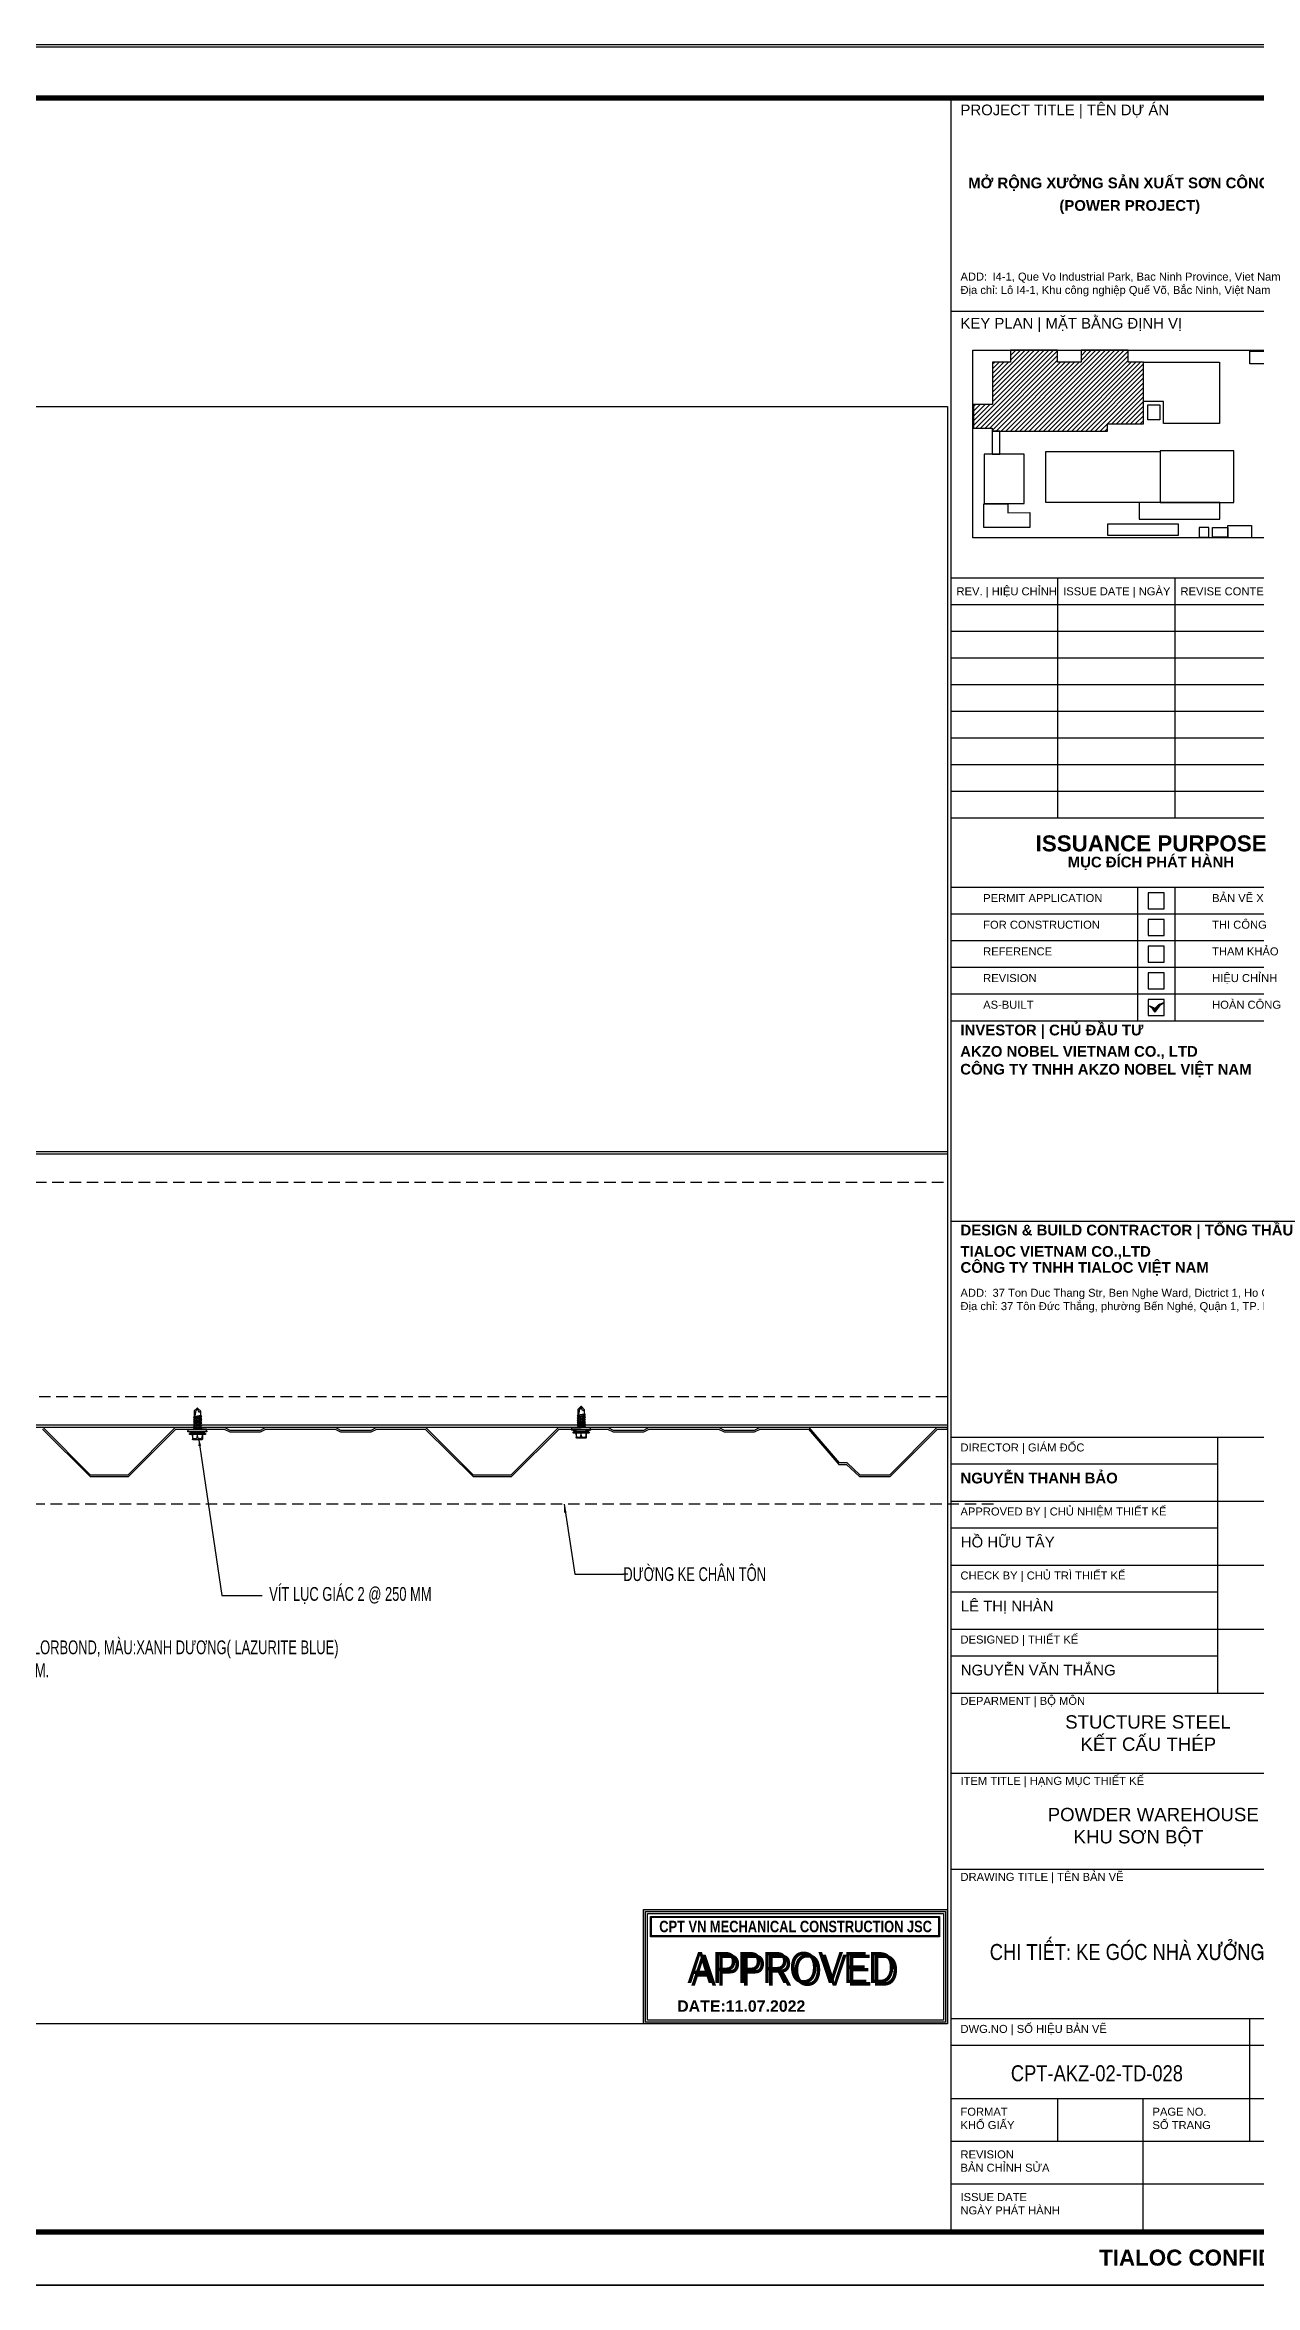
# Model space of a CAD drawing. Header units: inches. Extents: x 340055 to 349452, y -34649 to -30845.
# Drawn here: x 347326.9 to 347590.1, y -33306 to -32819 of the extents above; entities that cross this region are included whole.
import ezdxf
from ezdxf.enums import TextEntityAlignment as Align

# ---------------------------------------------------------------- set-up
doc = ezdxf.new("R2010")
doc.units = ezdxf.units.IN
doc.header["$MEASUREMENT"] = 0
doc.linetypes.add('HIDDEN', pattern=[0.375, 0.25, -0.125])
for name, color, linetype in [('0 @ 1', 7, 'Continuous'), ('1', 1, 'Continuous'), ('3', 3, 'Continuous'), ('9', 9, 'Continuous'), ('DIM', 8, 'Continuous'), ('NET IN', 3, 'Continuous'), ('STRUCTURE', 1, 'Continuous')]:
    doc.layers.add(name, color=color, linetype=linetype)
doc.layers.add('Cover text', color=7, linetype='Continuous', true_color=0x52370f)
for name, color, linetype, lineweight in [('TEXT @ 1', 7, 'Continuous', 20), ('TL-TIILE BLOCK A2$0$TL-TITLE BLOCK - TEXT @ 1', 7, 'Continuous', 25), ('TL-TIILE BLOCK A2$0$TL-TITLE BLOCK 1', 7, 'Continuous', 50), ('TL-TIILE BLOCK A2$0$TL-TITLE BLOCK 2', 7, 'Continuous', 25), ('TL-TITLE BLOCK - TEXT', 7, 'Continuous', 25)]:
    doc.layers.add(name, color=color, linetype=linetype, lineweight=lineweight)
doc.styles.add('2501', font='', dxfattribs={"height": 250})
doc.styles.add('HX3', font='')
doc.styles.add('ST1H', font='vnshxh.shx', dxfattribs={"width": 0.7})
doc.styles.add('TIEU DE', font='', dxfattribs={"width": 0.8})
doc.styles.add('TL-TIILE BLOCK A2$0$MEP-TEXT T.BLOCK 1', font='arial.ttf', dxfattribs={"height": 1.5})
doc.styles.add('TL-TIILE BLOCK A2$0$MEP-TEXT T.BLOCK 2', font='arial.ttf')
doc.styles.add('TL-TIILE BLOCK A2$0$MEP-TEXT T.BLOCK 3', font='arial.ttf', dxfattribs={"height": 3})
doc.styles.get('2501').set_extended_font_data('.VnArialH', bold=True)
doc.styles.get('HX3').set_extended_font_data('.VnBlackH')
doc.styles.get('TIEU DE').set_extended_font_data('.VnArial NarrowH')
doc.dimstyles.new('3', dxfattribs={"dimtxt": 3.5, "dimasz": 1.8, "dimexe": 1, "dimexo": 0, "dimgap": 1, "dimtad": 1, "dimdec": 0, "dimlfac": 3, "dimzin": 0, "dimdsep": 46, "dimtxsty": 'ST1H', "dimblk": 'OBLIQUE', "dimcen": 1, "dimdle": 1, "dimclrd": 8, "dimclre": 8, "dimclrt": 3, "dimadec": 0, "dimazin": 0, "dimtfac": 1, "dimtdec": 0, "dimtix": 1, "dimtofl": 0, "dimtmove": 1, "dimatfit": 3, "dimfxl": 0, "dimtolj": 1, "dimtzin": 0, "dimlwd": -1, "dimlwe": -1, "dimarcsym": 0})

# ---------------------------------------------------------------- blocks, each defined once
blk = doc.blocks.new('_Oblique')
at = {"color": 0, "linetype": 'ByBlock', "lineweight": -2}
blk.add_line((-0.5, -0.5), (0.5, 0.5), dxfattribs=at)
blk = doc.blocks.new('Short_Self_drilling')
at = {"layer": 'STRUCTURE', "color": 1, "linetype": 'Continuous'}
for p, q in [((6.427627954479767, 1.738392833212921), (-6.429513005297069, 1.731407889110349)), ((5.140815966860309, 3.758576308190055), (-5.14489680096085, 3.752988352908037)), ((-2.573002946065441, 2.897242611076892), (-5.14443113802034, 2.895845622256533)), ((-3.430611339657064, 3.753919678788276), (-3.432241159947287, 6.753919236069512)), ((2.996096488470096, 7.185983073446356), (-3.003902626091595, 7.182723432865324)), ((2.569853437845137, 2.900036588717998), (-2.573002946065441, 2.897242611076892)), ((-2.139722270753346, 2.804301490893651), (-2.139772891068527, 2.897477973489782)), ((6.254783779336451, 0.0033980583401509), (0, 0)), ((2.153436330773339, 2.803610794889015), (2.153384068114194, 2.899810331941417)), ((2.155231403857344, -0.5005684986439779), (2.15495177851361, 0.0141360434123012)), ((5.141281629800816, 2.901433577538357), (2.569853437845137, 2.900036588717998)), ((3.426530505556522, 3.757644982309622), (3.424900685266298, 6.757644539590662)), ((2.991563898096242, -1.173873452849355), (-2.701271820829788, -0.2300478911484528)), ((2.992392778130254, -2.699587513408329), (-2.700442940795775, -1.755761951707427)), ((2.993221658163487, -4.225301573973735), (-2.699614060763321, -3.281476012272638)), ((2.994050538196721, -5.751015634532515), (-2.698785180729308, -4.807190072831807)), ((2.994879418229954, -7.276729695091684), (-2.697956300695295, -6.332904133390587)), ((-1.907191146453572, -7.989583161942521), (-2.697127420662841, -7.858618193949756)), ((-2.136158421138263, -12.33087536617618), (-2.138249313164383, -8.482184079380202)), ((-2.137447682919757, -1.38251746946623), (-2.137727308262713, -0.8678129274101462)), ((-2.136618802886524, -2.908231530031636), (-2.136898428229479, -2.393526987975357)), ((-2.135789922853291, -4.433945590590611), (-2.136069548196246, -3.919241048534526)), ((-2.134961042819278, -5.959659651149584), (-2.135240668163012, -5.444955109093501)), ((-2.134132162785265, -7.485373711708558), (-2.134411788129, -6.970669169652475)), ((2.995708298264746, -8.802443755650854), (-1.142445727708296, -8.11637169230341)), ((2.149547514491652, -12.31434126327446), (2.147825613319842, -9.144849030159936)), ((2.156060283889798, -2.026282559202952), (2.155780658547623, -1.511578017146868)), ((2.15688916392459, -3.551996619768162), (2.156609538580076, -3.037292077712078)), ((2.157718043957824, -5.077710680327137), (2.157438418614089, -4.563006138271052)), ((2.158546923991057, -6.603424740886306), (2.158267298648102, -6.088720198830222)), ((2.15937580402429, -8.129138801445281), (2.159096178681335, -7.614434259389196))]:
    blk.add_line(p, q, dxfattribs=at)
blk.add_lwpolyline([(6.427860785949242, 1.309821467886779), (6.427627954479767, 1.738392833212921), (2.141332692833592, 2.806627274651808), (-2.144380960424314, 2.804298959951016), (-6.429513005297069, 1.731407889110349), (-6.429280173826034, 1.302836523784402)], close=True, dxfattribs=at)
for points in [[(-6.429280173826034, 1.302836523784402, -0.0888693454293002), (-6.25478377933567, -0.0033980583403458), (0, 0)], [(-0.1341407912236069, 3.755710563915012), (-0.330345590953844, 6.230310601738112, 0.3388783609517814), (-3.136335632067389, 6.228786181678383), (-3.329851547487903, 3.753974418914497)], [(3.295402521552594, 3.757573743949576), (3.099197721822357, 6.232173781772481, 0.3388783609517814), (0.2932076807080323, 6.230649361712753), (0.0996917652875189, 3.755837598948866)], [(2.149547514491652, -12.31434126327446), (0.1736163688643241, -14.2353829229142, -0.3335959825449872), (-0.1674471447708389, -14.24431018685326), (-2.136158421138263, -12.33087536617618)], [(-0.0831780369654942, -14.04042361661777), (-1.03952331320709, -12.24293085970332, -0.1486571711961959), (-1.399506232658105, -11.20425887450743), (-1.950379671918978, -7.716112156382742, -0.8150058696070384), (-1.207708120741569, -7.772025647410178, 0.1508326184272741), (-0.8461097890631208, -8.67637043731208)], [(2.149547514491652, -12.31434126327446), (1.711418715799611, -11.69935902120947, 0.522420288142555), (0.8806162489542787, -11.70855234734862), (-0.1674471447708389, -14.24431018685326)]]:
    blk.add_lwpolyline(points, format="xyb", dxfattribs=at)
for points in [[(2.991563898096242, -1.173873452849355), (2.155780993783212, -1.512195084185675), (-2.14239666522995, -0.8481802353483413), (-2.701271820829788, -0.2300478911484528), (-2.356202546260776, -0.0012800624287723)], [(2.992392778130254, -2.699587513408329), (2.156609873816445, -3.037909144744844), (-2.141567785197496, -2.37389429590751), (-2.700442940795775, -1.755761951707427), (-2.137447682919757, -1.38251746946623), (2.156060283889798, -2.026282559202952), (2.992392778130254, -2.699587513408329)], [(2.993221658163487, -4.225301573973735), (2.157438753850458, -4.56362320531025), (-2.140738905162704, -3.899608356472721), (-2.699614060763321, -3.281476012272638), (-2.136618802886524, -2.908231530031636), (2.15688916392459, -3.551996619768162), (2.993221658163487, -4.225301573973735)], [(2.994050538196721, -5.751015634532515), (2.158267633882912, -6.089337265869223), (-2.13991002512947, -5.425322417031696), (-2.698785180729308, -4.807190072831807), (-2.135789922853291, -4.433945590590611), (2.157718043957824, -5.077710680327137), (2.994050538196721, -5.751015634532515)], [(2.994879418229954, -7.276729695091684), (2.159096513917704, -7.615051326428198), (-2.139081145097017, -6.951036477590864), (-2.697956300695295, -6.332904133390587), (-2.134961042819278, -5.959659651149584), (2.158546923991057, -6.603424740886306), (2.994879418229954, -7.276729695091684)], [(-1.82255174405405, -8.525522331768894), (-2.138252265063004, -8.476750538149838), (-2.697127420662841, -7.858618193949756), (-2.134132162785265, -7.485373711708558), (-1.830993748842177, -7.530826038752299)], [(-1.26446323386803, -7.615771163026237), (2.15937580402429, -8.129138801445281), (2.995708298264746, -8.802443755650854)], [(-1.178973661122914, -0.0006405051596759999), (2.155231403857344, -0.5005684986439779), (2.991563898096242, -1.173873452849355)], [(2.995708298264746, -8.802443755650854), (2.159925393950938, -9.140765386987173), (-0.8461097890631208, -8.67637043731208)]]:
    blk.add_lwpolyline(points, dxfattribs=at)
for centre, radius, start, end in [((-4.990675107008168, 3.324500645651953), 0.4553965811850028, 109.7948656341679, 250.2673889182501), ((-3.00366979462134, 6.754152067539183), 0.4285714285714286, 90.03112727622582, 180.0311272761997), ((2.996329319940351, 6.757411708120407), 0.4285714285714286, 0.0311272761997568, 90.03112727622582), ((5.067819174060787, 3.329965159149001), 0.4347827605151089, 279.7275654188923, 80.33468913347895), ((9.987420900819416, 0.1735689433930604), 3.736514152360963, 162.296318979917, 182.6103064937473)]:
    blk.add_arc(centre, radius, start, end, dxfattribs=at)
blk = doc.blocks.new('DAUKIEMSOAT')
at = {"layer": '1'}
h = blk.add_hatch(color=10, dxfattribs=at)
h.dxf.hatch_style = 1
h.paths.add_polyline_path([(-1009.302346005781, -10752.83447554211), (-1009.302346005781, -10728.78902049125), (-944.1114220330045, -10728.78902049125), (-944.1114220330045, -10752.83447554211)], flags=16)
h.paths.add_polyline_path([(-1009.732283485635, -10753.26441302196), (-1009.732283485635, -10728.35908301139), (-943.6814845531508, -10728.35908301139), (-943.6814845531508, -10753.26441302196)])
h = blk.add_hatch(color=10, dxfattribs=at)
h.dxf.hatch_style = 1
h.paths.add_polyline_path([(-945.6589860661215, -10734.13468601643), (-1008.046240757339, -10734.13468601643), (-1008.046240757339, -10730.0549234466), (-945.6589860661215, -10730.0549234466)], flags=16)
h.paths.add_polyline_path([(-945.3977207090966, -10729.86085546201), (-945.3977207090966, -10734.32875400102), (-1008.240308742158, -10734.32875400102), (-1008.240308742158, -10729.86085546201)])
at = {"layer": '1', "color": 10}
for points in [[(-1009.732283485635, -10753.26441302196), (-1009.732283485635, -10728.35908301139), (-943.6814845531508, -10728.35908301139), (-943.6814845531508, -10753.26441302196)], [(-1009.302346005781, -10752.83447554211), (-1009.302346005781, -10728.78902049125), (-944.1114220330045, -10728.78902049125), (-944.1114220330045, -10752.83447554211)], [(-1008.872408525928, -10752.40453806225), (-1008.872408525928, -10729.2189579711), (-944.5413595128582, -10729.2189579711), (-944.5413595128582, -10752.40453806225)], [(-945.3977207090966, -10729.86085546201), (-945.3977207090966, -10734.32875400102), (-1008.240308742158, -10734.32875400102), (-1008.240308742158, -10729.86085546201)], [(-945.6589860661215, -10734.13468601643), (-1008.046240757339, -10734.13468601643), (-1008.046240757339, -10730.0549234466), (-945.6589860661215, -10730.0549234466)]]:
    blk.add_lwpolyline(points, close=True, dxfattribs=at)
at = {"layer": '1', "color": 10, "style": '2501', "width": 0.8}
blk.add_text('CPT VN MECHANICAL CONSTRUCTION JSC', height=2.5, dxfattribs=at).set_placement((-1006.342192104914, -10733.31617755078))
at = {"layer": '1', "color": 10, "style": 'HX3', "width": 0.9}
blk.add_text('APPROVED', height=6.75, dxfattribs=at).set_placement((-977.6410481890352, -10744.3738182052), align=Align.CENTER)
at = {"layer": '1', "color": 251, "linetype": 'Continuous', "true_color": 0x645e5e, "style": 'HX3', "width": 0.9}
blk.add_text('APPROVED', height=6.75, dxfattribs=at).set_placement((-976.8231337627449, -10744.91860058907), align=Align.CENTER)
at = {"layer": '1', "color": 10, "style": '2501'}
blk.add_attdef('DATE', text='', height=2.475000000000051, dxfattribs=at).set_placement((-1002.447773700955, -10749.36871982921), align=Align.MIDDLE_LEFT)
blk = doc.blocks.new('A$C57dc6cef')
at = {"layer": 'DIM', "color": 1}
blk.add_blockref('DAUKIEMSOAT', (1009.732283485635, 10753.26441302196), dxfattribs=at).add_auto_attribs({'DATE': 'DATE:11.07.2022'})
blk = doc.blocks.new('A$Cc64c765f')
at = {"layer": '9'}
blk.add_blockref('A$C57dc6cef', (-1.74714722065255, 0), dxfattribs=at)
blk = doc.blocks.new('kt kien truc 1')
at = {"layer": 'TL-TIILE BLOCK A2$0$TL-TITLE BLOCK 2'}
h = blk.add_hatch(color=256, dxfattribs=at)
edge = h.paths.add_edge_path(flags=0)
edge.add_arc((549.2139918450921, 238.0123342127508), 2.366782411324562, 97.45215675905098, 148.1980778255848, ccw=False)
edge.add_arc((550.6404515332106, 237.0086335589203), 3.77234239109412, 117.3554627199894, 155.6927561452269)
edge.add_arc((545.3434936211415, 238.0292343677957), 1.933709643236496, 15.97547494096757, 63.33892493670959)
edge.add_arc((546.0383090538016, 238.1769748931256), 1.589796122815128, 42.920130800001516, 83.757719073408, ccw=False)
at = {"layer": 'TL-TITLE BLOCK - TEXT', "ltscale": 5}
h = blk.add_hatch(dxfattribs=at)
h.set_pattern_fill('ANSI31', color=252, scale=5)
h.set_pattern_definition([(45, (0.6056589822655951, 1.008431430836026), (-0.4419417382415922, 0.4419417382415922), [])])
h.paths.add_polyline_path([(545.1177861023643, 360.5188746352139), (542.2223066576844, 360.5188746352139), (542.2223066576844, 362.7441854701592), (533.3820605613091, 362.7441854701592), (533.3820605613091, 360.489272985706), (528.9963997413324, 360.489272985706), (528.9963997413324, 362.7441854701592), (520.1529842012496, 362.7441854701592), (520.1529842012496, 360.489272985706), (516.807868826867, 360.489272985706), (516.807868826867, 352.5540765176358), (513.2383765987797, 352.5560307979113), (513.2383765987797, 348.1560257390624), (516.7033966225081, 348.1560257390624), (516.7033984195259, 347.5972761715466), (538.3249932594535, 347.5972761715466), (538.3249932594535, 348.9171593409388), (545.1177861023643, 348.9171593409388)])
at = {"layer": 'Defpoints', "color": 8}
blk.add_lwpolyline([(0, 0), (594, 0), (594, 420), (0, 420)], close=True, dxfattribs=at)
at = {"layer": 'TL-TIILE BLOCK A2$0$TL-TITLE BLOCK 1', "const_width": 1}
blk.add_lwpolyline([(20, 10), (579, 10), (584, 15), (584, 405), (579, 410), (20, 410), (15, 405), (15, 15)], close=True, dxfattribs=at)
at = {"layer": 'TL-TIILE BLOCK A2$0$TL-TITLE BLOCK 2'}
for p, q in [((509, 410), (509, 10)), ((584, 370), (509, 370)), ((584, 320), (509, 320)), ((584, 320), (509, 320)), ((529, 320), (529, 275)), ((551, 320), (551, 275)), ((584, 315), (509, 315)), ((584, 310), (509, 310)), ((584, 305), (509, 305)), ((584, 300), (509, 300)), ((584, 295), (509, 295)), ((584, 290), (509, 290)), ((584, 285), (509, 285)), ((584, 280), (509, 280)), ((584, 275), (509, 275)), ((584, 262), (509, 262)), ((544, 262), (544, 237)), ((551, 262), (551, 237)), ((584, 257), (509, 257)), ((584, 252), (509, 252)), ((584, 247), (509, 247)), ((584, 242), (509, 242)), ((509, 237), (584, 237)), ((509, 199.5), (584, 199.5)), ((509, 159), (584, 159)), ((559, 159), (559, 111)), ((509, 154), (559, 154)), ((509, 147), (584, 147)), ((509, 142), (559, 142)), ((509, 135), (584, 135)), ((509, 130), (559, 130)), ((509, 123), (584, 123)), ((509, 118), (559, 118)), ((509, 111), (584, 111)), ((509, 96), (584, 96)), ((509, 78), (584, 78)), ((509, 50), (584, 50)), ((565, 50), (565, 26.99999999999955)), ((509, 45), (584, 45)), ((509, 35), (584, 35)), ((529, 35), (529, 27)), ((545, 35), (545, 10)), ((509, 27), (584, 27)), ((509, 19), (584, 19))]:
    blk.add_line(p, q, dxfattribs=at)
for points in [[(549, 261), (546, 261), (546, 258), (549, 258)], [(549, 256), (546, 256), (546, 253), (549, 253)], [(549, 251), (546, 251), (546, 248), (549, 248)], [(549, 246), (546, 246), (546, 243), (549, 243)], [(549, 241), (546, 241), (546, 238), (549, 238)]]:
    blk.add_lwpolyline(points, close=True, dxfattribs=at)
for centre, radius, start, end in [((546.0383090538016, 238.1769748931256), 1.589796122815128, 42.92013079818864, 83.7577190750383), ((545.3434936211415, 238.0292343677957), 1.933709643236496, 15.975474942857, 63.33892493793503), ((550.6404515332106, 237.0086335589203), 3.77234239109412, 117.3554627231242, 155.6927561454837), ((549.2139918450921, 238.0123342127508), 2.366782411324562, 97.45215675719368, 148.1980778286963)]:
    blk.add_arc(centre, radius, start, end, dxfattribs=at)
at = {"layer": 'TL-TITLE BLOCK - TEXT'}
for points in [[(513.0843749086725, 362.7441854701592), (578.8247749086495, 362.7441854701592), (578.8247749086495, 327.5695950043512), (513.0843749086725, 327.5695950043512)], [(565.0197749086492, 362.5901854701592), (576.4597749086479, 362.5901854701592), (576.4597749086479, 360.1701854701591), (565.0197749086492, 360.1701854701591)], [(545.9193340437341, 352.4767265426361), (548.1417643045697, 352.4767265426361), (548.1417643045697, 349.709275947921), (545.9193340437341, 349.709275947921)], [(518.1422005906679, 347.597173416777), (516.7033938057248, 347.597173416777), (516.7033938057248, 343.2695654701594), (518.1422005906679, 343.2695654701594)], [(522.740003228113, 343.2695654701594), (515.200189953488, 343.2695654701594), (515.200189953488, 334.0295654701595), (522.740003228113, 334.0295654701595)], [(526.7742643045694, 343.7691515726769), (548.2183425899239, 343.7691515726769), (548.2183425899239, 334.1771854262329), (526.7742643045694, 334.1771854262329)], [(548.2175679407246, 334.1771854262329), (562.0211425900561, 334.1771854262329), (562.0211425900561, 343.8571738350647), (548.2175679407246, 343.8571738350647)], [(544.2583425900357, 331.0971854701579), (559.3833309549555, 331.0971854701579), (559.3833309549555, 334.1771854701587), (544.2583425900357, 334.1771854701587)], [(538.3955244535391, 330.1801447864741), (551.595524453538, 330.1801447864741), (551.595524453538, 327.9801447864742), (538.3955244535391, 327.9801447864742)], [(557.3258380792267, 329.4927254701596), (555.557225030585, 329.4927254701596), (555.557225030585, 327.7241124215179), (557.3258380792267, 327.7241124215179)], [(558.0677521888811, 329.4927254701596), (560.9277521888798, 329.4927254701596), (560.9277521888798, 327.6858654701596), (558.0677521888811, 327.6858654701596)], [(560.9277521888798, 329.8858654701592), (565.3277521888795, 329.8858654701592), (565.3277521888795, 327.5978654701591), (560.9277521888798, 327.5978654701591)]]:
    blk.add_lwpolyline(points, close=True, dxfattribs=at)
for points in [[(545.1177861023643, 360.5188746352139), (542.2223066576844, 360.5188746352139), (542.2223066576844, 362.7441854701592), (533.3820605613091, 362.7441854701592), (533.3820605613091, 360.489272985706), (528.9963997413324, 360.489272985706), (528.9963997413324, 362.7441854701592), (520.1529842012496, 362.7441854701592), (520.1529842012496, 360.489272985706), (516.807868826867, 360.489272985706), (516.807868826867, 352.5540765176358), (513.2383765987797, 352.5560307979113), (513.2383765987797, 348.1560257390624), (516.7033966225081, 348.1560257390624), (516.7033984195259, 347.5972761715466), (538.3249932594535, 347.5972761715466), (538.3249932594535, 348.9171593409388), (545.1177861023643, 348.9171593409388), (545.1177861023643, 360.5188746352139)], [(545.1177861023643, 360.5188746352139), (559.3417941812022, 360.5188746352139), (559.3417941812022, 349.0275254910659), (548.8609472751341, 349.0275254910659), (548.8609472751341, 353.1412935113785), (545.1177861023643, 353.1412935113785), (545.1177861023643, 360.5188746352139)], [(515.1896699635508, 333.9601523785545), (519.6860387102242, 333.9601523785545), (519.6792643045683, 332.2911254701596), (523.7696699635508, 332.2924454701592), (523.7696699635508, 329.4927254701556), (515.1896699635508, 329.4927254701556), (515.1896699635508, 333.9601523785545), (515.1896699635508, 333.9601523785545)]]:
    blk.add_lwpolyline(points, dxfattribs=at)
at = {"layer": '0 @ 1', "attachment_point": 1}
for s, width, insert, char_height, style in [('\\pt10;{\\fArial|b1|i0|c0|p34;NGUYỄN THANH BẢO}', 32.15705527792124, (510.7862117165751, 152.3061665625944), 2, 'TL-TIILE BLOCK A2$0$MEP-TEXT T.BLOCK 2'), ('\\pt15;{\\fArial|b1|i0|c0|p34;TIALOC CONFIDENTIAL}', 49.38585802008993, (536.7768449198611, 6.667532907898249), 3, 'TL-TIILE BLOCK A2$0$MEP-TEXT T.BLOCK 3')]:
    blk.add_mtext_dynamic_manual_height_columns(s, width=width, gutter_width=12.5, heights=[0], dxfattribs=dict(at, insert=insert, char_height=char_height, style=style))
at = {"layer": 'TEXT @ 1', "attachment_point": 1, "style": 'TL-TIILE BLOCK A2$0$MEP-TEXT T.BLOCK 1'}
for s, width, insert, char_height in [('{\\C1;HỒ HỮU TÂY}', 50.82538152135567, (510.8440582195153, 140.3070690662844), 1.999999999999992), ('{\\C1;LÊ THỊ NHÀN}', 50.82538152135567, (510.8440582195153, 128.3070690662844), 1.999999999999992), ('{\\C1;NGUYỄN VĂN THẮNG}', 50.82538152135567, (510.8440582195153, 116.3070690662844), 1.999999999999992), ('\\pi10.02899;{\\C1;STUCTURE STEEL \\P\\pi12.90587;KẾT CẤU THÉP}', 50.82538152135567, (520.3898079046858, 106.8404708307771), 2.49999999999999), ('\\pi10.78205;{\\C1;POWDER WAREHOUSE\\P     KHU SƠN BỘT}', 64.01465225190441, (516.3511247576871, 89.48801698903208), 2.49999999999999)]:
    blk.add_mtext_dynamic_manual_height_columns(s, width=width, gutter_width=15, heights=[0], dxfattribs=dict(at, insert=insert, char_height=char_height))
at = {"layer": 'TL-TIILE BLOCK A2$0$TL-TITLE BLOCK - TEXT @ 1', "attachment_point": 1}
for s, width, heights, insert, char_height, style in [('PROJECT TITLE | TÊN DỰ ÁN', 66.54820784047115, [0], (510.7830321226938, 408.7947269506867), 2, 'TL-TIILE BLOCK A2$0$MEP-TEXT T.BLOCK 2'), ('\\pi0.50923;{\\fArial|b1|i0|c0|p34;MỞ RỘNG XƯỞNG SẢN XUẤT SƠN CÔNG NGHIỆP}', 68.8383701581688, [0], (511.7206365273505, 395.1045713495096), 2, 'TL-TIILE BLOCK A2$0$MEP-TEXT T.BLOCK 3'), ('\\pi0.50924;{\\fArial|b1|i0|c0|p34;(POWER PROJECT)}', 32.16893061262726, [0], (528.8229266895269, 390.8801033829131), 2, 'TL-TIILE BLOCK A2$0$MEP-TEXT T.BLOCK 3'), ('ADD:^II4-1, Que Vo Industrial Park, Bac Ninh Province, Viet Nam ', 66.54820784047115, [0], (510.7830321226938, 377.2947269506867), 1.5, 'TL-TIILE BLOCK A2$0$MEP-TEXT T.BLOCK 1'), ('Địa chỉ: Lô I4-1, Khu công nghiệp Quế Võ, Bắc Ninh, Việt Nam', 66.54820784047115, [0], (510.7830321226938, 374.7947269506867), 1.5, 'TL-TIILE BLOCK A2$0$MEP-TEXT T.BLOCK 1'), ('KEY PLAN | MẶT BẰNG ĐỊNH VỊ', 66.54820784047115, [0], (510.7830321226938, 368.7947269506867), 2, 'TL-TIILE BLOCK A2$0$MEP-TEXT T.BLOCK 2'), ('REV. | HIỆU CHỈNH', 37.61800927431796, [0], (510.0384513858444, 318.2947269506867), 1.5, 'TL-TIILE BLOCK A2$0$MEP-TEXT T.BLOCK 1'), ('ISSUE DATE | NGÀY', 37.61800927431796, [0], (530.0384513858444, 318.2947269506867), 1.5, 'TL-TIILE BLOCK A2$0$MEP-TEXT T.BLOCK 1'), ('REVISE CONTENT | NỘI DUNG', 37.61800927431796, [0], (552.0384513858444, 318.2947269506867), 1.5, 'TL-TIILE BLOCK A2$0$MEP-TEXT T.BLOCK 1'), ('\\pi11.8638;{\\fArial|b1|i0|c0|p34;ISSUANCE PURPOSE}', 66.54820784047115, [0], (513.0139460923456, 271.7947269506867), 3, 'TL-TIILE BLOCK A2$0$MEP-TEXT T.BLOCK 3'), ('\\pi17.8812;{\\fArial|b1|i0|c0|p34;MỤC ĐÍCH PHÁT HÀNH}', 66.54820784047115, [0], (513.0139460923456, 267.7947269506867), 2, 'TL-TIILE BLOCK A2$0$MEP-TEXT T.BLOCK 2'), ('PERMIT APPLICATION ', 44.99455841291456, [0], (515.0384513858444, 260.7947269506867), 1.5, 'TL-TIILE BLOCK A2$0$MEP-TEXT T.BLOCK 1'), ('BẢN VẼ XIN PHÉP', 44.99455841291456, [0], (557.9686990590562, 260.7947269506867), 1.5, 'TL-TIILE BLOCK A2$0$MEP-TEXT T.BLOCK 1'), ('THI CÔNG', 44.99455841291456, [0], (557.9686990590562, 255.7947269506867), 1.5, 'TL-TIILE BLOCK A2$0$MEP-TEXT T.BLOCK 1'), ('FOR CONSTRUCTION', 44.99455841291456, [0], (515.0384513858444, 255.7947269506867), 1.5, 'TL-TIILE BLOCK A2$0$MEP-TEXT T.BLOCK 1'), ('REFERENCE ', 44.99455841291456, [0], (515.0384513858444, 250.7947269506867), 1.5, 'TL-TIILE BLOCK A2$0$MEP-TEXT T.BLOCK 1'), ('THAM KHẢO', 44.99455841291456, [0], (557.9686990590562, 250.7947269506867), 1.5, 'TL-TIILE BLOCK A2$0$MEP-TEXT T.BLOCK 1'), ('REVISION', 44.99455841291456, [1.552182810368349], (515.0384513858444, 245.7947269506867), 1.5, 'TL-TIILE BLOCK A2$0$MEP-TEXT T.BLOCK 1'), ('HIỆU CHỈNH', 44.99455841291456, [1.552182810368349], (557.9686990590562, 245.7947269506867), 1.5, 'TL-TIILE BLOCK A2$0$MEP-TEXT T.BLOCK 1'), ('AS-BUILT ', 44.99455841291456, [0], (515.0384513858444, 240.7947269506867), 1.5, 'TL-TIILE BLOCK A2$0$MEP-TEXT T.BLOCK 1'), ('HOÀN CÔNG', 44.99455841291456, [0], (557.9686990590562, 240.7947269506867), 1.5, 'TL-TIILE BLOCK A2$0$MEP-TEXT T.BLOCK 1'), ('{\\fArial|b1|i0|c0|p34;INVESTOR | CHỦ ĐẦU TƯ}', 66.54820784047115, [0], (510.7830321226938, 236.2947269506867), 2, 'TL-TIILE BLOCK A2$0$MEP-TEXT T.BLOCK 2'), ('\\pi5.64586;{\\fArial|b1|i0|c0|p34;AKZO NOBEL VIETNAM CO., LTD\\PCÔNG TY TNHH AKZO NOBEL VIỆT NAM}', 66.54820784047115, [0], (505.0884846016852, 232.2947269506867), 2, 'TL-TIILE BLOCK A2$0$MEP-TEXT T.BLOCK 2'), ('{\\fArial|b1|i0|c0|p34;DESIGN & BUILD CONTRACTOR | TỔNG THẦU}', 66.54820784047115, [0], (510.7830321226938, 198.7947269506867), 2, 'TL-TIILE BLOCK A2$0$MEP-TEXT T.BLOCK 2'), ('{\\fArial|b1|i0|c0|p34;TIALOC VIETNAM CO.,LTD}', 66.54820784047115, [0], (510.7830321226938, 194.7947269506867), 2, 'TL-TIILE BLOCK A2$0$MEP-TEXT T.BLOCK 2'), ('{\\fArial|b1|i0|c0|p34;CÔNG TY TNHH TIALOC VIỆT NAM}', 66.54820784047115, [0], (510.7830321226938, 191.7947269506867), 2, 'TL-TIILE BLOCK A2$0$MEP-TEXT T.BLOCK 2'), ('ADD:^I37 Ton Duc Thang Str, Ben Nghe Ward, Dictrict 1, Ho Chi Minh City ', 70.45687128427289, [0], (510.7830321226938, 186.7947269506867), 1.5, 'TL-TIILE BLOCK A2$0$MEP-TEXT T.BLOCK 1'), ('Địa chỉ: 37 Tôn Đức Thắng, phường Bến Nghé, Quận 1, TP. Hồ Chí Minh', 70.52201450814073, [0], (510.7830321226938, 184.2947269506867), 1.5, 'TL-TIILE BLOCK A2$0$MEP-TEXT T.BLOCK 1'), ('DIRECTOR | GIÁM ĐỐC', 57.2396897662984, [0], (510.7830321226938, 157.7947269506867), 1.5, 'TL-TIILE BLOCK A2$0$MEP-TEXT T.BLOCK 1'), ('APPROVED BY | CHỦ NHIỆM THIẾT KẾ', 57.2396897662984, [0], (510.7830321226938, 145.7947269506867), 1.5, 'TL-TIILE BLOCK A2$0$MEP-TEXT T.BLOCK 1'), ('CHECK BY | CHỦ TRÌ THIẾT KẾ', 50.82538152135567, [0], (510.7830321226938, 133.7947269506867), 1.5, 'TL-TIILE BLOCK A2$0$MEP-TEXT T.BLOCK 1'), ('DESIGNED | THIẾT KẾ', 44.99786072926145, [0], (510.7830321226938, 121.7947269506867), 1.5, 'TL-TIILE BLOCK A2$0$MEP-TEXT T.BLOCK 1'), ('DEPARMENT | BỘ MÔN', 63.0962624017684, [0], (510.7830321226938, 110.2947269506867), 1.5, 'TL-TIILE BLOCK A2$0$MEP-TEXT T.BLOCK 1'), ('ITEM TITLE | HẠNG MỤC THIẾT KẾ', 63.0962624017684, [0], (510.7830321226938, 95.29472695068671), 1.5, 'TL-TIILE BLOCK A2$0$MEP-TEXT T.BLOCK 1'), ('DRAWING TITLE | TÊN BẢN VẼ', 63.0962624017684, [0], (510.7830321226938, 77.29472695068671), 1.5, 'TL-TIILE BLOCK A2$0$MEP-TEXT T.BLOCK 1'), ('DWG.NO | SỐ HIỆU BẢN VẼ', 37.61800927431796, [0], (510.7830321226938, 48.79472695068671), 1.5, 'TL-TIILE BLOCK A2$0$MEP-TEXT T.BLOCK 1'), ('FORMAT', 21.12461875085683, [0], (510.7830321226938, 33.27103262062974), 1.5, 'TL-TIILE BLOCK A2$0$MEP-TEXT T.BLOCK 1'), ('KHỔ GIẤY', 31.02957501271885, [0], (510.7830321226938, 30.77103262062974), 1.5, 'TL-TIILE BLOCK A2$0$MEP-TEXT T.BLOCK 1'), ('SỐ TRANG', 31.02957501271885, [0], (546.7830321226938, 30.77103262062883), 1.5, 'TL-TIILE BLOCK A2$0$MEP-TEXT T.BLOCK 1'), ('PAGE NO.', 21.12461875085683, [0], (546.7830321226938, 33.27103262062883), 1.5, 'TL-TIILE BLOCK A2$0$MEP-TEXT T.BLOCK 1'), ('REVISION', 21.12461875085683, [0], (510.7830321226938, 25.27103262062974), 1.5, 'TL-TIILE BLOCK A2$0$MEP-TEXT T.BLOCK 1'), ('BẢN CHỈNH SỬA', 31.02957501271885, [0], (510.7830321226938, 22.77103262062974), 1.5, 'TL-TIILE BLOCK A2$0$MEP-TEXT T.BLOCK 1'), ('ISSUE DATE', 21.12461875085683, [0], (510.7830321226938, 17.27103262062974), 1.5, 'TL-TIILE BLOCK A2$0$MEP-TEXT T.BLOCK 1'), ('NGÀY PHÁT HÀNH', 31.02957501271885, [0], (510.7830321226938, 14.77103262062974), 1.5, 'TL-TIILE BLOCK A2$0$MEP-TEXT T.BLOCK 1')]:
    blk.add_mtext_dynamic_manual_height_columns(s, width=width, gutter_width=15, heights=heights, dxfattribs=dict(at, insert=insert, char_height=char_height, style=style))

msp = doc.modelspace()

# ---------------------------------------------------------------- linework, layer by layer
at = {"color": 5, "linetype": 'HIDDEN', "ltscale": 10}
msp.add_lwpolyline([(347533.1419379463, -33136.24185332744), (347158.0990148355, -33136.24185332744), (347158.0990148355, -32887.64265165929)], dxfattribs=at)
at = {"color": 8}
msp.add_lwpolyline([(346953.8040086043, -32897.64265165906), (347523.1419379463, -32897.64265165906), (347523.1419379463, -33249.22250777596), (346953.8040086043, -33249.22250777596)], close=True, dxfattribs=at)
at = {"color": 94}
for points in [[(347523.1419379463, -33119.57518666081), (347174.7656815021, -33119.57518666081), (347174.7656815021, -33059.57518666192), (347523.1419379463, -33059.57518666192)], [(347174.7656815021, -33060.07518666192), (347523.1419379463, -33060.07518666192)], [(347523.1419379463, -33119.07518666081), (347174.7656815021, -33119.07518666081)]]:
    msp.add_lwpolyline(points, dxfattribs=at)
at = {"color": 94, "linetype": 'HIDDEN', "ltscale": 10}
for points in [[(347174.7656815021, -33066.24185332855), (347523.1419379463, -33066.24185332855)], [(347523.1419379463, -33112.90851999413), (347174.7656815021, -33112.90851999413)]]:
    msp.add_lwpolyline(points, dxfattribs=at)
at = {"color": 3, "ltscale": 15}
msp.add_lwpolyline([(347326.410757767, -33119.90851999407), (347336.7178946528, -33130.22560594796), (347345.0512279849, -33130.22560594796), (347355.3583648707, -33119.90851999407), (347365.8932159747, -33119.90851999407), (347367.1011809427, -33120.50757659815), (347373.757365426, -33120.50757659815), (347374.9653303939, -33119.90851999407), (347389.9993029069, -33119.90851999407), (347391.2072678748, -33120.50757659815), (347397.8634523618, -33120.50757659815), (347399.0714173335, -33119.90851999407), (347409.6062684338, -33119.90851999407), (347419.9913808572, -33130.22560594796), (347428.3247141893, -33130.22560594796), (347438.7098266128, -33119.90851999407), (347449.2446777131, -33119.90851999407), (347450.452642681, -33120.50757659815), (347457.1088271681, -33120.50757659815), (347458.3167921397, -33119.90851999407), (347473.3507646527, -33119.90851999407), (347474.5587296206, -33120.50757659815), (347481.2149141076, -33120.50757659815), (347482.4228790756, -33119.90851999407), (347492.9577301796, -33119.90851999407), (347499.5487813297, -33127.60433346226), (347501.2128274533, -33127.60433346226), (347504.0245977025, -33130.22560594796), (347510.6807821895, -33130.22560594796), (347520.9625254042, -33119.92702636874), (347523.1419379464, -33119.92702636874), (347523.1419379464, -33119.57518666058), (347520.8510245487, -33119.57518666058), (347510.5494430381, -33129.89227261471), (347504.1558738779, -33129.89227261471), (347501.3441036324, -33127.271000129), (347499.7021740879, -33127.271000129), (347493.1111229304, -33119.57518666081), (347482.3447644766, -33119.57518666081), (347481.1367995049, -33120.1742432649), (347474.6368442196, -33120.1742432649), (347473.4288792516, -33119.57518666081), (347458.238677537, -33119.57518666081), (347457.0307125691, -33120.1742432649), (347450.5307572837, -33120.1742432649), (347449.3227923158, -33119.57518666081), (347438.5723966117, -33119.57518666081), (347428.1872841883, -33129.89227261471), (347420.1288108583, -33129.89227261471), (347409.7436984348, -33119.57518666081), (347398.9933027308, -33119.57518666081), (347397.7853377628, -33120.1742432649), (347391.2853824775, -33120.1742432649), (347390.0774175096, -33119.57518666081), (347374.8872157949, -33119.57518666081), (347373.679250827, -33120.1742432649), (347367.1792955379, -33120.1742432649), (347365.9713305737, -33119.57518666081), (347355.2201994787, -33119.57518666081), (347344.9130625929, -33129.89227261471), (347336.8560600411, -33129.89227261471), (347326.548923159, -33119.57518666081)], dxfattribs=at)

# ---------------------------------------------------------------- block references
at = {"color": 1, "xscale": -0.320000000024784, "yscale": 0.3200000000069849, "zscale": 0.320000000024784, "rotation": 180.0311275548046}
for p in [(347360.0690685022, -33119.90851999407), (347443.4986448432, -33119.57518666081)]:
    msp.add_blockref('Short_Self_drilling', p, dxfattribs=at)
msp.add_blockref('A$Cc64c765f', (347458.8382862345, -33249.22250777596))

# ---------------------------------------------------------------- leaders
at = {"color": 9}
msp.add_leader([(347360.3287616641, -33121.78018908991), (347365.3908339941, -33156.06844967989), (347375.6806223945, -33156.06844967989)], dimstyle='3', override={"dimgap": 1, "dimtad": 0}, dxfattribs=at)

# ---------------------------------------------------------------- next in the draw order: texts
at = {"layer": '3', "char_height": 3, "attachment_point": 4, "style": 'ST1H', "bg_fill": 2}
for s, insert in [('\\A1;§¦êNG KE CH¢N T¤N', (347452.6718873036, -33151.45156996527)), ('\\A1;VÝT LôC GI¸C 2 @ 250 MM ', (347375.6806223945, -33156.06844967989)), ('\\A1;t«n TH¦NG ngoµi: CLEAR COLORBOND, mµu:Xanh d\xad¬ng( Lazurite blue)\\PLo¹i : 05 SãNG CN, dµy: 0.45 mm.', (347281.5029005338, -33170.17267865925))]:
    msp.add_mtext(s, dxfattribs=dict(at, insert=insert))

# ---------------------------------------------------------------- next in the draw order: linework, layer by layer
at = {"layer": 'NET IN'}
msp.add_lwpolyline([(346933.689963382, -32819.40099872551), (347622.4698301618, -32819.40099872551), (347622.4698301618, -33306.00155257368), (346933.689963382, -33306.00155257368)], close=True, dxfattribs=at)

# ---------------------------------------------------------------- next in the draw order: block references
at = {"layer": '3'}
ref = msp.add_blockref('kt kien truc 1', (346933.6899873526, -33306.00155257368), dxfattribs=dict(at, xscale=1.159562065285868, yscale=1.159562065285868, zscale=1.159562065285868))
ref.add_attrib('TENBANVE', 'CHI TIÕT: KE GãC NHµ X¦ëNG, CO-01', dxfattribs={"layer": 'Cover text', "ltscale": 0.5, "height": 3.478686195857604, "style": 'TIEU DE'}).set_placement((347569.1955254269, -33233.56875958074), align=Align.MIDDLE_CENTER)
ref.add_attrib('STT', 'CPT-AKZ-02-TD-028', dxfattribs={"layer": 'Cover text', "ltscale": 0.5, "height": 3.478686195857604, "style": 'TIEU DE'}).set_placement((347555.6329024787, -33259.93611140606), align=Align.MIDDLE_CENTER)

# ---------------------------------------------------------------- next in the draw order: leaders
at = {"color": 9}
msp.add_leader([(347439.7720897677, -33136.24185332744), (347442.113065392, -33151.45156996527), (347452.6718873036, -33151.45156996527)], dimstyle='3', override={"dimgap": 1, "dimtad": 0}, dxfattribs=at)

doc.saveas('drawing.dxf')
